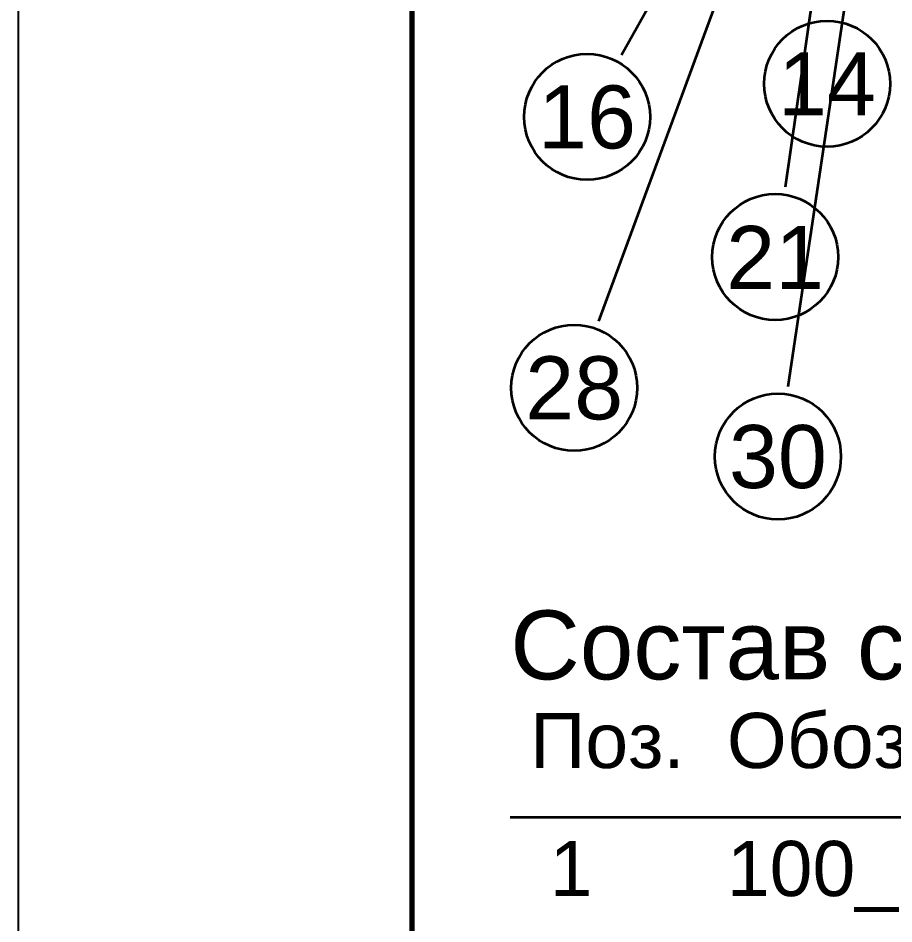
# Model space of a CAD drawing. Header units: millimetres. Extents: x 0 to 594, y 0 to 420.
# Drawn here: x 0 to 44.49, y 211.59 to 257.57 of the extents above; entities that cross this region are included whole.
import ezdxf
from ezdxf.enums import TextEntityAlignment as Align

# ---------------------------------------------------------------- set-up
doc = ezdxf.new("R2010")
doc.units = ezdxf.units.MM
doc.styles.add('GOST', font='Arial')

msp = doc.modelspace()

# ---------------------------------------------------------------- linework, layer by layer
at = {"color": 7, "lineweight": 35}
for p, q in [((30.65, 255.702), (50.285, 291.01)), ((39.123, 238.875), (46.51, 288.73)), ((29.494, 242.179), (43.48, 280.08)), ((38.972, 249.006), (43.48, 280.08))]:
    msp.add_line(p, q, dxfattribs=at)
at = {"color": 8, "lineweight": 35}
msp.add_line((25, 217), (157, 217), dxfattribs=at)
at = {"color": 7, "lineweight": 25}
msp.add_lwpolyline([(0, 0), (594, 0), (594, 420), (0, 420)], close=True, dxfattribs=at)
at = {"color": 7, "lineweight": 70}
msp.add_lwpolyline([(20, 5), (589, 5), (589, 415), (20, 415)], close=True, dxfattribs=at)
at = {"color": 7, "lineweight": 35}
for centre in [(41.091, 254.239), (28.9, 252.556), (38.455, 245.443), (28.247, 238.801), (38.596, 235.314)]:
    msp.add_circle(centre, 3.2, dxfattribs=at)

# ---------------------------------------------------------------- texts
at = {"color": 7, "style": 'GOST'}
for s, p in [('14', (41.091, 254.239)), ('16', (28.9, 252.556)), ('21', (38.455, 245.443)), ('28', (28.247, 238.801)), ('30', (38.596, 235.314))]:
    msp.add_text(s, height=3.2, dxfattribs=at).set_placement(p, align=Align.MIDDLE)
at = {"color": 3, "style": 'GOST'}
for s, height, p in [('Состав сборки:', 3.5, (25, 224)), ('Поз.', 2.8, (26, 219.5)), ('Обозначение', 2.8, (36, 219.5)), ('1', 2.8, (27, 213)), ('100_16mm_messingseibig…', 2.8, (36, 213))]:
    msp.add_text(s, height=height, dxfattribs=at).set_placement(p)

doc.saveas('drawing.dxf')
